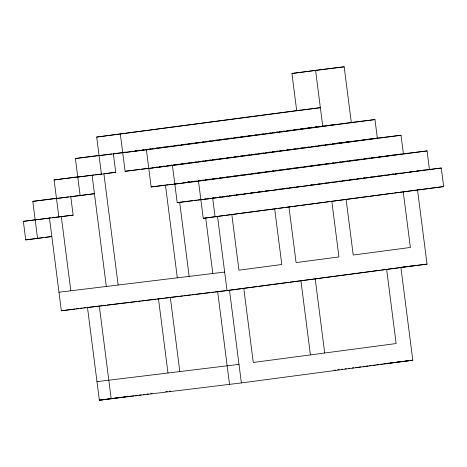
<?xml version="1.0" encoding="UTF-8"?>
<svg xmlns="http://www.w3.org/2000/svg" width="467" height="467" viewBox="0 0 467 467"><rect width="100%" height="100%" fill="white"/><g stroke="black" fill="none" stroke-linecap="round" stroke-linejoin="round"><path stroke-width="0.7" d="M125.541 152.248L113.347 153.731L115.723 172.282L101.438 174.173L96.687 137.07L320.356 107.69L296.685 110.568L291.933 73.471L320.508 69.682L344.173 66.804L351.301 122.453L374.972 119.575L377.348 138.127L148.775 168.412M291.933 73.471L344.173 66.804M96.687 137.07L296.685 110.568M51.849 236.571L25.726 239.904L23.35 221.358L73.138 215.141L70.762 196.589L94.433 193.712L80.143 195.603L75.391 158.506L99.261 155.342M99.062 155.622L111.917 153.917M124.187 152.295L125.635 152.102M131.414 151.337L132.856 151.145M135.027 150.859L136.469 150.666M138.641 150.38L140.082 150.187M142.254 149.901L143.696 149.709M145.144 149.516L147.309 149.23M149.481 148.944L150.923 148.751M153.094 148.465L154.536 148.273M155.984 148.08L158.15 147.794M159.597 147.601L161.763 147.315M163.211 147.123L165.376 146.836M166.824 146.644L168.99 146.358M170.437 146.165L171.879 145.973M174.051 145.686L175.493 145.494M176.94 145.301L179.106 145.015M181.272 144.729L182.72 144.536M184.167 144.344L186.333 144.058M187.781 143.865L189.946 143.579M191.394 143.387L193.56 143.1M195.002 142.908L197.173 142.622M198.615 142.429L200.063 142.242M202.229 141.95L203.676 141.764M205.842 141.472L207.29 141.285M208.737 141.092L210.903 140.806M213.069 140.514L214.516 140.328M215.958 140.135L218.13 139.849M219.572 139.656L221.743 139.364M223.185 139.178L225.357 138.886M226.799 138.699L228.246 138.506M230.412 138.22L231.86 138.028M234.025 137.742L235.473 137.549M237.639 137.263L239.086 137.07M240.528 136.878L242.7 136.592M244.142 136.399L246.313 136.113M247.755 135.92L249.927 135.634M251.369 135.442L253.54 135.156M254.982 134.963L256.43 134.77M258.595 134.484L260.043 134.292M261.485 134.099L263.657 133.813M265.822 133.527L267.27 133.334M269.436 133.048L270.883 132.856M272.325 132.663L274.491 132.377M275.939 132.184L278.104 131.898M279.552 131.706L281.718 131.42M283.165 131.227L284.613 131.034M286.779 130.748L288.227 130.556M290.392 130.27L291.834 130.077M293.282 129.89L295.448 129.598M296.895 129.412L299.061 129.12M302.634 128.647L300.491 128.933L302.651 128.688M304.064 128.46L306.206 128.174M307.636 127.987L309.779 127.701M311.209 127.514L313.351 127.228M122.728 152.744L351.301 122.453M75.391 158.506L146.399 149.866L374.972 119.575M58.854 217.038L54.102 179.935L77.971 176.771M77.767 177.051L94.141 174.909M120.352 134.192L125.109 171.296L139.394 169.398M156.001 167.204L157.443 167.011M159.609 166.725L161.051 166.532M163.222 166.246L164.664 166.054M166.83 165.767L168.272 165.575M170.437 165.289L171.885 165.096M173.327 164.904L175.493 164.618M176.94 164.425L179.106 164.139M180.548 163.946L182.714 163.66M184.156 163.468L186.327 163.181M187.769 162.989L189.935 162.703M191.377 162.51L192.824 162.323M194.99 162.031L196.432 161.845M198.598 161.559L200.045 161.366M202.211 161.08L203.653 160.887M205.095 160.695L207.26 160.409M208.708 160.216L210.874 159.93M212.316 159.737L214.481 159.451M215.929 159.259L218.095 158.973M219.537 158.78L220.984 158.587M223.15 158.301L224.592 158.115M226.758 157.823L228.2 157.636M229.647 157.443L231.813 157.157M233.979 156.865L235.421 156.678M236.868 156.486L239.034 156.2M240.476 156.007L242.642 155.721M244.089 155.529L246.255 155.242M247.697 155.05L249.863 154.764M251.304 154.571L252.752 154.379M254.918 154.092L256.36 153.9M258.525 153.614L259.973 153.421M261.415 153.234L263.581 152.942M265.746 152.656L267.194 152.47M268.636 152.277L270.802 151.991M272.243 151.798L274.409 151.512M275.857 151.32L278.023 151.034M279.464 150.841L280.912 150.648M283.078 150.362L284.52 150.17M286.685 149.884L288.127 149.691M289.575 149.498L291.741 149.212M293.183 149.026L295.348 148.734M297.514 148.448L298.962 148.255M300.404 148.068L302.569 147.776M304.017 147.59L306.183 147.298M307.625 147.111L309.066 146.918M311.238 146.632L312.68 146.44M314.846 146.153L316.287 145.961M318.453 145.675L319.901 145.482M321.343 145.29L323.508 145.004M324.956 144.811L327.122 144.525M328.564 144.332L330.729 144.046M332.171 143.854L334.343 143.567M335.785 143.381L337.95 143.089M348.37 141.84L336.941 143.351L341.815 142.762M351.231 141.46L349.801 141.647L355.405 140.952M125.109 171.296L172.446 165.534L401.019 135.249L403.395 153.795L427.066 150.917L429.442 169.468L441.274 168.027L443.65 186.578L203.244 218.305L198.493 181.208L151.15 186.963L146.399 149.866M37.558 238.468L32.807 201.365L56.676 198.201M56.478 198.487L68.62 196.876M151.15 186.963L164.723 185.165M184.062 182.603L185.504 182.41M187.67 182.124L189.117 181.932M191.283 181.645L192.731 181.453M194.179 181.266L196.344 180.974M198.51 180.688L199.958 180.495M201.405 180.309L203.571 180.017M205.013 179.83L207.185 179.538M208.626 179.351L210.798 179.059M212.24 178.873L214.411 178.581M215.853 178.394L217.301 178.201M219.467 177.915L220.914 177.723M223.08 177.437L224.528 177.244M225.97 177.051L228.141 176.765M230.307 176.473L231.755 176.287M233.196 176.094L235.368 175.808M236.81 175.615L238.981 175.329M240.423 175.137L242.595 174.851M244.037 174.658L245.484 174.465M246.926 174.273L249.098 173.987M251.264 173.701L252.711 173.508M254.877 173.222L256.325 173.029M257.766 172.837L259.938 172.551M262.104 172.265L263.551 172.072M264.993 171.879L267.159 171.593M268.607 171.401L270.772 171.115M272.22 170.922L273.668 170.729M275.834 170.443L277.281 170.251M278.723 170.058L280.895 169.772M283.06 169.486L284.502 169.293M285.95 169.101L288.116 168.815M289.563 168.622L291.729 168.336M293.177 168.143L295.342 167.857M296.79 167.665L298.956 167.379M300.404 167.186L301.845 166.999M304.017 166.707L305.459 166.521M307.63 166.229L309.072 166.042M310.52 165.849L312.686 165.563M314.857 165.271L316.299 165.079M317.747 164.892L319.913 164.6M321.36 164.413L323.526 164.121M324.974 163.935L327.139 163.643M328.587 163.456L330.029 163.263M332.2 162.977L333.642 162.785M335.814 162.498L337.256 162.306M339.427 162.02L340.869 161.827M342.317 161.635L344.483 161.348M345.93 161.156L348.096 160.87M349.544 160.677L351.709 160.391M353.157 160.199L355.323 159.912M356.77 159.72L358.212 159.527M360.378 159.241L361.826 159.049M363.991 158.762L365.439 158.57M187.273 182.305L189.415 182.025M174.821 184.086L403.395 153.795M198.493 181.208L427.066 150.917M23.35 221.358L34.926 219.823M35.183 219.916L50.862 217.855M172.446 165.534L177.197 202.637L192.877 200.571M204.482 199.018L205.924 198.831M208.813 198.446L210.255 198.253M212.421 197.967L213.868 197.775M215.31 197.588L216.752 197.395M218.918 197.109L220.366 196.916M222.531 196.63L223.973 196.438M226.139 196.152L227.587 195.959M229.752 195.673L231.194 195.48M233.36 195.194L234.808 195.002M236.249 194.809L237.691 194.622M240.581 194.237L242.023 194.044M244.188 193.758L245.636 193.566M247.078 193.373L248.526 193.186M250.691 192.9L252.133 192.708M254.299 192.422L255.741 192.229M257.912 191.943L259.354 191.75M261.52 191.464L262.962 191.272M265.128 190.985L266.575 190.793M268.017 190.6L269.465 190.408M275.238 189.643L277.404 189.357M278.846 189.164L280.293 188.977M282.459 188.686L283.901 188.499M286.067 188.207L287.514 188.02M289.68 187.734L291.122 187.541M293.288 187.255L294.735 187.063M296.901 186.777L298.343 186.584M299.785 186.391L301.233 186.199M307.006 185.434L308.453 185.241M310.619 184.955L312.061 184.763M314.227 184.477L315.674 184.284M317.84 183.998L319.282 183.811M321.448 183.519L322.89 183.333M325.055 183.041L326.503 182.854M328.669 182.562L330.111 182.375M331.558 182.183L333 181.99M338.779 181.225L340.221 181.033M342.387 180.747L343.829 180.554M345.994 180.268L347.442 180.075M349.608 179.789L351.05 179.597M352.497 179.41L354.663 179.118M356.829 178.832L358.271 178.639M360.436 178.353L361.884 178.166M363.326 177.974L364.768 177.781M366.934 177.495L368.381 177.302M370.547 177.016L371.989 176.824M374.155 176.538L375.602 176.345M377.768 176.059L379.21 175.866M381.376 175.58L382.817 175.388M384.265 175.195L385.707 175.008M388.597 174.623L390.038 174.43M208.317 198.638L209.747 198.452M215.462 197.693L216.886 197.506M391.889 174.314L393.319 174.127M395.461 173.841L396.892 173.654M399.034 173.368L400.464 173.181M200.868 199.753L429.442 169.468M177.197 202.637L212.701 198.317L441.274 168.027M25.726 239.904L43.81 237.51M45.258 237.318L51.043 236.553M203.244 218.305L231.101 214.616M273.96 208.936L231.813 214.522L238.941 270.171L281.799 264.491L274.672 208.842L276.814 208.556M278.244 208.37L283.959 207.611M285.384 207.424L329.673 201.551M368.521 196.403L331.815 201.271L338.943 256.92L296.084 262.6L288.956 206.951M369.969 196.216L393.115 193.145M394.562 192.953L443.65 186.578M49.473 218.025L61.352 310.777L75.07 308.956M76.512 308.769L78.684 308.477M80.126 308.29L82.291 308.004M83.733 307.811L85.899 307.525M243.056 288.367L229.484 290.165L241.369 382.917L412.799 360.203L400.914 267.445M256.792 286.545L243.774 288.273L253.277 362.474L396.133 343.543L386.629 269.342M258.239 286.353L288.618 282.331M290.065 282.138L348.388 274.409M349.83 274.217L380.138 270.2M381.58 270.008L415.204 265.554M61.352 310.777L227.032 290.614L427.036 264.112L417.527 189.911M118.688 397.633L99.354 400.196L87.475 307.444M120.136 397.44L122.296 397.154M123.743 396.968L125.903 396.676M134.023 395.771L99.354 400.196L241.369 382.917M135.465 395.59L137.631 395.31M139.078 395.129L141.244 394.849M143.41 394.574L144.852 394.393M147.023 394.113L148.465 393.932M150.631 393.652L152.079 393.471M165.797 391.72L167.244 391.533M169.41 391.258L170.852 391.072M334.074 370.243L335.522 370.062M337.688 369.782L339.13 369.601M341.295 369.327L342.743 369.14M344.909 368.866L346.351 368.679M348.522 368.405L349.964 368.218M352.13 367.943L353.577 367.757M355.743 367.482L357.185 367.296M358.633 367.115L360.798 366.834M362.964 366.56L364.406 366.373M365.854 366.192L368.019 365.912M369.461 365.731L371.633 365.457M373.075 365.27L375.24 364.996M376.688 364.809L378.854 364.534M380.296 364.348L382.461 364.073M383.909 363.886L412.799 360.203L394.037 362.485M314.781 127.053L316.935 126.79M318.371 126.615L320.52 126.359M321.956 126.183L324.11 125.921M325.54 125.746L327.694 125.483M329.13 125.308L334.868 124.613M304.081 128.513L306.235 128.25M307.671 128.075L313.41 127.374M314.84 127.199L316.994 126.942M318.43 126.767L320.578 126.504M131.28 151.547L132.716 151.372M134.864 151.11L136.3 150.94M363.723 139.785L373.045 138.652M374.481 138.477L401.019 135.249M339.392 142.902L341.482 142.645M342.877 142.476L344.961 142.219M346.356 142.05L348.446 141.799M356.8 140.783L363.063 140.018M343.21 142.593L348.779 141.915M95.537 174.74L101.8 173.975M115.723 172.282L103.89 173.724L118.145 285.028M141.542 169.142L147.998 168.353M152.3 167.828L153.736 167.653M155.89 167.396L157.326 167.221M159.475 166.958L160.911 166.783M54.102 179.935L101.438 174.173M391.918 155.196L394.072 154.933M395.502 154.758L401.241 154.057M367.593 158.307L369.741 158.044M371.177 157.869L376.916 157.175M378.352 157L383.372 156.387M384.802 156.212L389.11 155.692M183.899 182.673L185.294 182.504M187.384 182.247L189.468 181.996M168.225 184.734L165.441 185.072L177.32 277.824M169.614 184.564L172.399 184.226M173.794 184.056L175.183 183.887M187.716 182.363L189.106 182.194M32.807 201.365L80.143 195.603M416.529 171.039L417.965 170.864M420.113 170.601L421.549 170.426M422.985 170.251L424.421 170.081M427.287 169.731L428.724 169.556M391.486 174.244L393.57 173.987M395.66 173.736L397.055 173.561M399.145 173.31L400.534 173.14M406.103 172.463L407.498 172.294M409.582 172.037L410.978 171.868M413.067 171.617L414.457 171.447M391.819 174.354L393.208 174.185M395.298 173.934L396.693 173.765M398.777 173.508L400.172 173.339M218.994 197.243L220.389 197.074M222.479 196.817L223.868 196.648M225.958 196.391L227.347 196.222M52.257 217.686L54.341 217.429M55.736 217.26L73.138 215.141M194.266 200.401L196.356 200.15M197.751 199.981L200.536 199.642M208.189 198.708L209.584 198.539M212.368 198.201L213.758 198.031M58.976 292.225L224.656 272.068M402.21 267.136L404.375 266.873M405.817 266.698L407.983 266.435M409.431 266.254L411.59 265.992M413.038 265.816L427.036 264.112M88.17 307.356L94.433 306.597M95.828 306.428L98.613 306.089M102.191 305.651L99.308 306.002L111.187 398.754M103.639 305.476L105.799 305.214M107.247 305.039L128.892 302.406M130.334 302.225L136.831 301.437M138.273 301.262L140.439 300.999M141.88 300.824L155.593 299.154M157.035 298.979L163.351 298.209M164.746 298.039L178.919 296.317M180.355 296.142L182.504 295.88M183.94 295.704L190.396 294.922M191.832 294.747L193.98 294.484M195.416 294.309L209.759 292.564M211.195 292.389L213.349 292.126M214.779 291.951L217.651 291.601L229.53 384.359M218.346 291.519L228.789 290.246M96.978 381.644L238.993 364.365M383.932 363.711L385.374 363.536M387.54 363.273L388.982 363.098M390.43 362.923L392.589 362.661M403.243 191.803L410.37 247.457L353.227 255.029L346.1 199.374M315.604 70.587L322.732 126.242M315.202 278.805L324.705 353.011M300.917 280.696L310.421 354.902M217.529 216.414L227.032 290.614M212.701 198.317L215.077 216.869M205.719 218.036L212.824 273.504M179.667 202.328L189.153 276.388M170.315 297.362L179.818 371.569M158.476 298.804L167.986 373.005M92.057 175.16L106.313 286.464M61.305 216.583L70.809 290.783"/></g></svg>
